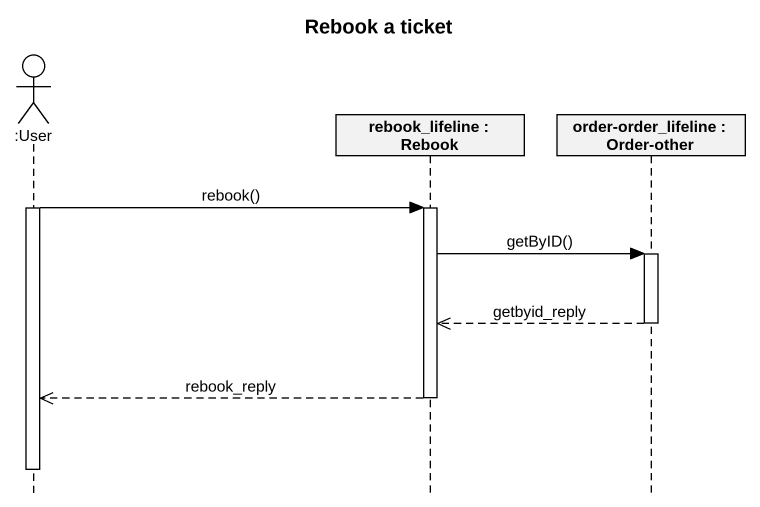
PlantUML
@startuml
title Rebook a ticket
hide footbox
actor ":User" as User
participant "rebook_lifeline : Rebook" as rebook_lifeline
participant "order-order_lifeline : Order-other" as order_order_lifeline

activate User
User -> rebook_lifeline : rebook()
activate rebook_lifeline
rebook_lifeline -> order_order_lifeline : getByID()
activate order_order_lifeline
order_order_lifeline -->> rebook_lifeline : getbyid_reply
deactivate order_order_lifeline
rebook_lifeline -->> User : rebook_reply
deactivate rebook_lifeline
deactivate User
@enduml
